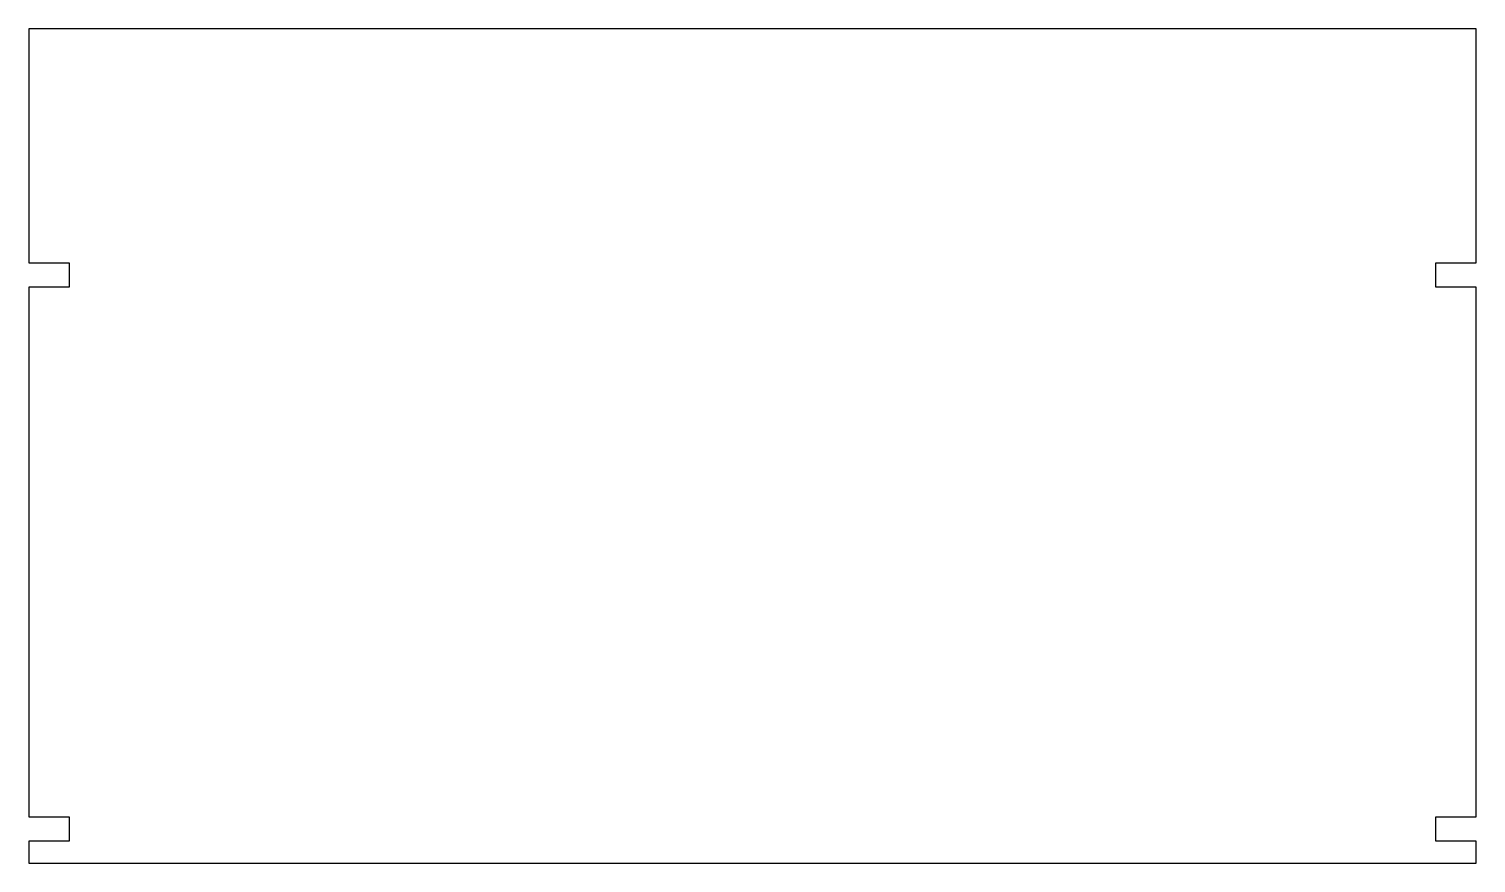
# Model space of a CAD drawing. Header units: metres. Extents: x -104 to 104, y -45 to 75.
import ezdxf

# ---------------------------------------------------------------- set-up
doc = ezdxf.new("R2010")
doc.units = ezdxf.units.M

msp = doc.modelspace()

# ---------------------------------------------------------------- linework, layer by layer
for p, q in [((103.75, 74.75), (-103.75, 74.75)), ((-103.75, 74.75), (-103.75, 41.25)), ((103.75, 41.25), (103.75, 74.75)), ((-103.75, 41.25), (-98, 41.25)), ((-98, 41.25), (-98, 37.75)), ((98, 37.75), (98, 41.25)), ((98, 41.25), (103.75, 41.25)), ((-98, 37.75), (-103.75, 37.75)), ((-103.75, 37.75), (-103.75, -38.125)), ((103.75, 37.75), (98, 37.75)), ((103.75, -38.125), (103.75, 37.75)), ((-103.75, -38.125), (-98, -38.125)), ((-98, -38.125), (-98, -41.625)), ((98, -41.625), (98, -38.125)), ((98, -38.125), (103.75, -38.125)), ((-98, -41.625), (-103.75, -41.625)), ((-103.75, -41.625), (-103.75, -44.75)), ((103.75, -41.625), (98, -41.625)), ((103.75, -44.75), (103.75, -41.625)), ((-103.75, -44.75), (103.75, -44.75))]:
    msp.add_line(p, q)

doc.saveas('drawing.dxf')
